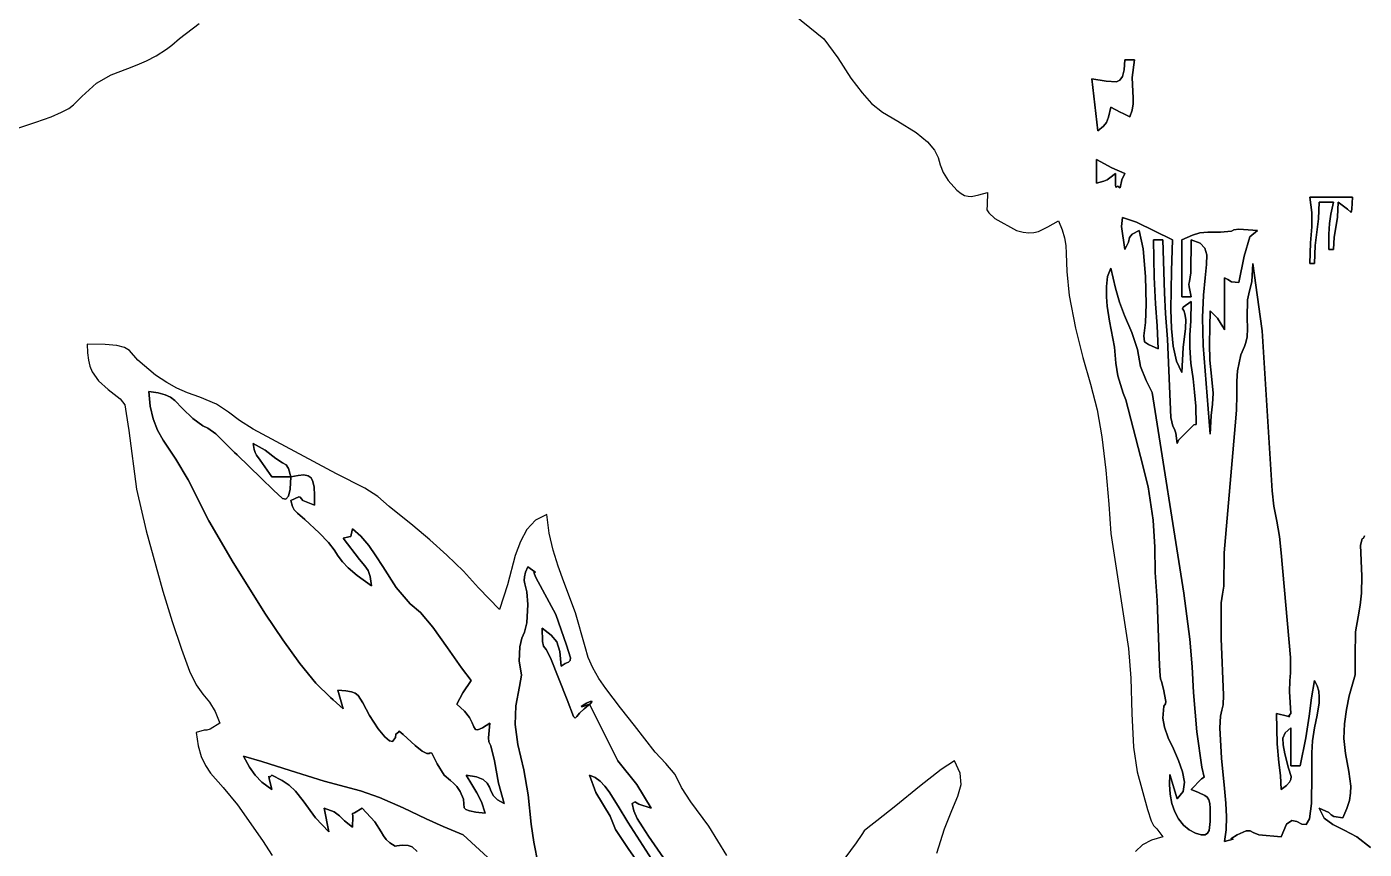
# Model space of a CAD drawing. Extents: x -7.8 to 4, y -2.2 to 5.8.
# Drawn here: x -6.533 to -5.857, y 3.599 to 4.015 of the extents above; entities that cross this region are included whole.
import ezdxf

# ---------------------------------------------------------------- set-up
doc = ezdxf.new("R2010")
doc.units = 0
doc.layers.add('LAYER_1', color=7, linetype='CONTINUOUS')

msp = doc.modelspace()

# ---------------------------------------------------------------- linework, layer by layer
at = {"layer": 'LAYER_1'}
for points in [[(-6.14853, 4.02412), (-6.13012, 4.00898), (-6.12294, 3.99948), (-6.11646, 3.98909), (-6.11072, 3.98165), (-6.10588, 3.97635), (-6.10038, 3.972), (-6.09266, 3.96736), (-6.08341, 3.96165), (-6.07754, 3.95686), (-6.07414, 3.9527), (-6.07231, 3.94893), (-6.07115, 3.94528), (-6.06977, 3.94149), (-6.06725, 3.93728), (-6.06271, 3.93241), (-6.06068, 3.93081), (-6.05883, 3.92982), (-6.05709, 3.92936), (-6.05537, 3.92931), (-6.05173, 3.93006), (-6.04727, 3.93128), (-6.04749, 3.92511), (-6.04754, 3.92248), (-6.04656, 3.92097), (-6.04363, 3.91814), (-6.03261, 3.9121), (-6.02928, 3.91118), (-6.02639, 3.91085), (-6.02381, 3.91103), (-6.02143, 3.91164), (-6.01675, 3.91386), (-6.01133, 3.9169), (-6.00948, 3.91244), (-6.00833, 3.90836), (-6.00771, 3.90443), (-6.00742, 3.90043), (-6.00711, 3.89129), (-6.00595, 3.87915), (-6.00282, 3.86259), (-5.99904, 3.84787), (-5.99517, 3.83435), (-5.99182, 3.82138), (-5.98947, 3.80768), (-5.9875, 3.79086), (-5.98595, 3.77366), (-5.98489, 3.75881), (-5.97597, 3.70064), (-5.97485, 3.68559), (-5.97429, 3.66774), (-5.97346, 3.65072), (-5.97154, 3.63814), (-5.96639, 3.61915), (-5.96455, 3.61337), (-5.9633, 3.61106), (-5.96165, 3.60935), (-5.95861, 3.60537), (-5.96441, 3.60362), (-5.96886, 3.60124), (-5.97237, 3.59793)], [(-6.54834, 3.96026), (-6.52861, 3.96689), (-6.52083, 3.96964), (-6.51549, 3.97185), (-6.51192, 3.97375), (-6.50947, 3.97557), (-6.50535, 3.97987), (-6.49792, 3.98652), (-6.49047, 3.99081), (-6.48195, 3.99408), (-6.47735, 3.99581), (-6.47256, 3.99789), (-6.4676, 4.00049), (-6.4625, 4.00383), (-6.46111, 4.00484), (-6.45976, 4.00588), (-6.45585, 4.00916), (-6.446, 4.01687)], [(-6.17906, 3.5958), (-6.18817, 3.61065), (-6.19727, 3.62311), (-6.20197, 3.63029), (-6.20515, 3.63681), (-6.21002, 3.64245), (-6.21535, 3.64817), (-6.2258, 3.66169), (-6.23283, 3.67055), (-6.24034, 3.68035), (-6.2438, 3.6855), (-6.24682, 3.69076), (-6.2492, 3.69608), (-6.25074, 3.70144), (-6.25555, 3.71867), (-6.26148, 3.73441), (-6.26435, 3.74227), (-6.26689, 3.7504), (-6.26888, 3.75901), (-6.27013, 3.76832), (-6.27579, 3.7655), (-6.28016, 3.76078), (-6.28352, 3.75465), (-6.28611, 3.74762), (-6.29006, 3.73283), (-6.29409, 3.72039), (-6.30476, 3.7313), (-6.31229, 3.7397), (-6.32063, 3.7478), (-6.32932, 3.75553), (-6.33794, 3.76282), (-6.34982, 3.77251), (-6.35558, 3.77746), (-6.36217, 3.78173), (-6.37657, 3.78889), (-6.41861, 3.81156), (-6.42559, 3.81588), (-6.43113, 3.82014), (-6.43715, 3.82414), (-6.4456, 3.8277), (-6.4519, 3.82992), (-6.45725, 3.83232), (-6.46236, 3.83521), (-6.46796, 3.83889), (-6.47687, 3.84654), (-6.48116, 3.85136), (-6.48366, 3.85287), (-6.4875, 3.85387), (-6.49353, 3.85442), (-6.50258, 3.85459), (-6.50243, 3.85021), (-6.50198, 3.8465), (-6.5012, 3.84335), (-6.50009, 3.84063), (-6.49678, 3.83602), (-6.49192, 3.8317), (-6.48585, 3.82683), (-6.48354, 3.82381), (-6.48282, 3.81955), (-6.48156, 3.81091), (-6.47767, 3.78125), (-6.47272, 3.76007), (-6.46424, 3.72969), (-6.45952, 3.71424), (-6.45491, 3.70032), (-6.45075, 3.68919), (-6.44738, 3.68214), (-6.44406, 3.67752), (-6.44074, 3.67337), (-6.43777, 3.66878), (-6.43548, 3.66288), (-6.44038, 3.65981), (-6.44209, 3.65928), (-6.44348, 3.65935), (-6.44746, 3.65809), (-6.4465, 3.65136), (-6.44492, 3.64591), (-6.44279, 3.64141), (-6.44019, 3.63751), (-6.43387, 3.63024), (-6.42657, 3.62147), (-6.41399, 3.6035), (-6.409, 3.5958)], [(-5.85354, 3.59989), (-5.86043, 3.60527), (-5.86697, 3.60876), (-5.87266, 3.61154), (-5.87701, 3.61481), (-5.87953, 3.61975), (-5.87473, 3.61759), (-5.87344, 3.61637), (-5.87219, 3.61565), (-5.86754, 3.61496), (-5.86556, 3.61959), (-5.8643, 3.62367), (-5.86366, 3.6274), (-5.86355, 3.63096), (-5.86448, 3.63839), (-5.86628, 3.64753), (-5.86703, 3.65503), (-5.86673, 3.66243), (-5.86573, 3.66966), (-5.86441, 3.67663), (-5.86128, 3.68724), (-5.86131, 3.69695), (-5.86113, 3.709), (-5.85987, 3.71667), (-5.85887, 3.72248), (-5.8582, 3.7286), (-5.85796, 3.73717), (-5.85867, 3.7529), (-5.85775, 3.75608), (-5.85715, 3.75637), (-5.85656, 3.75757)], [(-6.27443, 3.59147), (-6.27672, 3.60257), (-6.27811, 3.6118), (-6.27963, 3.6265), (-6.28183, 3.6392), (-6.28487, 3.65196), (-6.28617, 3.66222), (-6.28581, 3.67152), (-6.28388, 3.68139), (-6.283, 3.68704), (-6.28348, 3.69033), (-6.28415, 3.69418), (-6.28383, 3.70144), (-6.28383, 3.70144), (-6.28276, 3.70591), (-6.2814, 3.70892), (-6.28022, 3.71353), (-6.27972, 3.72279), (-6.28029, 3.7292), (-6.28125, 3.73328), (-6.28152, 3.73503), (-6.28144, 3.73691), (-6.28089, 3.73914), (-6.27972, 3.74196), (-6.27611, 3.73943), (-6.27593, 3.73925), (-6.27663, 3.73905), (-6.27565, 3.73644), (-6.26551, 3.71783), (-6.2601, 3.70237), (-6.25815, 3.69582), (-6.25834, 3.6945), (-6.25924, 3.69372), (-6.26079, 3.69296), (-6.26294, 3.69164), (-6.2635, 3.69908), (-6.26503, 3.70393), (-6.26791, 3.70742), (-6.27253, 3.71081), (-6.27228, 3.70417), (-6.27174, 3.70176), (-6.27054, 3.70015), (-6.26829, 3.69588), (-6.25976, 3.67469), (-6.25657, 3.66623), (-6.25581, 3.66541), (-6.255, 3.66615), (-6.25365, 3.66789), (-6.25132, 3.6701), (-6.24801, 3.67281), (-6.24726, 3.67387), (-6.2482, 3.67378), (-6.24998, 3.67299), (-6.25177, 3.67199), (-6.25269, 3.67125), (-6.25191, 3.67125), (-6.24856, 3.67247), (-6.23414, 3.64376), (-6.22456, 3.63178), (-6.21741, 3.61975), (-6.22362, 3.62181), (-6.22532, 3.62292), (-6.22546, 3.62304), (-6.227, 3.62215), (-6.22617, 3.61856), (-6.22439, 3.61466), (-6.22182, 3.61039), (-6.21863, 3.60569), (-6.21106, 3.59476)], [(-6.33566, 3.59783), (-6.33828, 3.60028), (-6.34024, 3.60096), (-6.34332, 3.60109), (-6.34604, 3.60074), (-6.34681, 3.60058), (-6.34954, 3.60222), (-6.35142, 3.60395), (-6.35279, 3.60582), (-6.35398, 3.60791), (-6.35715, 3.61299), (-6.36359, 3.61975), (-6.36731, 3.61754), (-6.3684, 3.61711), (-6.36828, 3.61559), (-6.36838, 3.61016), (-6.37248, 3.61341), (-6.37495, 3.61591), (-6.37774, 3.61793), (-6.38276, 3.61975), (-6.38037, 3.60777), (-6.38706, 3.61487), (-6.3933, 3.62359), (-6.3972, 3.62843), (-6.40036, 3.63144), (-6.40394, 3.63376), (-6.40912, 3.63652), (-6.4102, 3.63556), (-6.41076, 3.63594), (-6.41051, 3.63482), (-6.40912, 3.62933), (-6.40912, 3.62933), (-6.41424, 3.63306), (-6.41768, 3.63647), (-6.42043, 3.6405), (-6.4235, 3.64611), (-6.41417, 3.64338), (-6.39998, 3.63885), (-6.38274, 3.63357), (-6.36428, 3.62865), (-6.35471, 3.6253), (-6.34282, 3.62), (-6.33121, 3.61449), (-6.32251, 3.6105), (-6.31237, 3.60627), (-6.28975, 3.58543)], [(-6.07293, 3.59706), (-6.06909, 3.60939), (-6.06534, 3.6187), (-6.06232, 3.62589), (-6.06067, 3.63186), (-6.06104, 3.6375), (-6.06405, 3.64371), (-6.07076, 3.63945), (-6.08171, 3.63075), (-6.09361, 3.62094), (-6.10318, 3.61335), (-6.10787, 3.60987), (-6.10963, 3.60828), (-6.11079, 3.60646), (-6.11372, 3.60233), (-6.12287, 3.59001)], [(-6.21698, 3.59382), (-6.2292, 3.61275), (-6.23406, 3.62087), (-6.23854, 3.62802), (-6.24081, 3.63101), (-6.2432, 3.63349), (-6.24576, 3.63535), (-6.24856, 3.63652), (-6.24535, 3.62775), (-6.23815, 3.61578), (-6.23533, 3.60902), (-6.229, 3.5994), (-6.21848, 3.58448)]]:
    msp.add_lwpolyline(points, dxfattribs=at)
for points in [[(-5.99455, 3.98879), (-5.98724, 3.98764), (-5.98209, 3.98722), (-5.98028, 3.98805), (-5.97897, 3.98998), (-5.97814, 3.99332), (-5.97778, 3.99837), (-5.97298, 3.99837), (-5.97407, 3.98954), (-5.97376, 3.98243), (-5.97358, 3.97923), (-5.97365, 3.97611), (-5.97419, 3.97294), (-5.97538, 3.96962), (-5.9786, 3.97119), (-5.98017, 3.97201), (-5.98496, 3.97441), (-5.98611, 3.96946), (-5.98705, 3.96677), (-5.98859, 3.96491), (-5.99157, 3.96248), (-5.99455, 3.98879)], [(-5.97778, 3.94086), (-5.97931, 3.93769), (-5.98017, 3.93367), (-5.98155, 3.93454), (-5.98226, 3.93387), (-5.98253, 3.9349), (-5.98257, 3.94086), (-5.98548, 3.93877), (-5.98684, 3.93774), (-5.98847, 3.93708), (-5.99215, 3.93607), (-5.99215, 3.94805), (-5.98439, 3.94383), (-5.97778, 3.94086)], [(-5.88432, 3.89533), (-5.88395, 3.90579), (-5.88335, 3.91395), (-5.88322, 3.9212), (-5.88432, 3.92888), (-5.86275, 3.92888), (-5.86307, 3.92286), (-5.86345, 3.9212), (-5.86528, 3.92279), (-5.86994, 3.92648), (-5.87031, 3.9188), (-5.87114, 3.91354), (-5.87196, 3.90876), (-5.87234, 3.90252), (-5.87473, 3.90252), (-5.87468, 3.91024), (-5.87439, 3.91559), (-5.87368, 3.92039), (-5.87234, 3.92648), (-5.87953, 3.92648), (-5.8799, 3.9179), (-5.88072, 3.91124), (-5.88155, 3.90443), (-5.88192, 3.89533), (-5.88432, 3.89533)], [(-5.9634, 3.90731), (-5.96308, 3.88844), (-5.96235, 3.87499), (-5.96154, 3.86392), (-5.961, 3.8522), (-5.96583, 3.85441), (-5.96796, 3.8558), (-5.96822, 3.85871), (-5.96739, 3.86551), (-5.96707, 3.87478), (-5.96744, 3.8888), (-5.96858, 3.90282), (-5.97059, 3.9121), (-5.97413, 3.91025), (-5.97539, 3.90848), (-5.97604, 3.90613), (-5.97778, 3.90252), (-5.97948, 3.91409), (-5.97906, 3.91858), (-5.972, 3.91623), (-5.95381, 3.90731), (-5.95424, 3.89161), (-5.95456, 3.87215), (-5.95422, 3.86243), (-5.95331, 3.85349), (-5.95163, 3.84589), (-5.94902, 3.84021), (-5.94835, 3.85292), (-5.94722, 3.86252), (-5.94705, 3.86709), (-5.94742, 3.86998), (-5.94804, 3.87162), (-5.94859, 3.87244), (-5.94832, 3.87335), (-5.94423, 3.87616), (-5.94448, 3.86627), (-5.94491, 3.85925), (-5.94504, 3.85289), (-5.9444, 3.84499), (-5.94334, 3.83698), (-5.94253, 3.83031), (-5.94201, 3.8232), (-5.94183, 3.81385), (-5.94298, 3.81368), (-5.95065, 3.80601), (-5.95142, 3.80427), (-5.95208, 3.80957), (-5.95278, 3.81149), (-5.95357, 3.81309), (-5.95453, 3.81747), (-5.95632, 3.85704), (-5.95722, 3.87), (-5.95777, 3.8805), (-5.95861, 3.90731), (-5.9634, 3.90731)], [(-5.94902, 3.90731), (-5.94363, 3.90974), (-5.93988, 3.91083), (-5.93579, 3.91116), (-5.9294, 3.9113), (-5.92396, 3.91181), (-5.92273, 3.91246), (-5.92016, 3.91272), (-5.91068, 3.9121), (-5.91459, 3.9089), (-5.91757, 3.8991), (-5.92026, 3.88574), (-5.92391, 3.88608), (-5.92575, 3.88729), (-5.92745, 3.88814), (-5.92745, 3.86178), (-5.9283, 3.86333), (-5.93104, 3.86778), (-5.93464, 3.87137), (-5.93478, 3.86313), (-5.93495, 3.85478), (-5.93482, 3.84646), (-5.93404, 3.83833), (-5.93315, 3.82976), (-5.93347, 3.82426), (-5.93422, 3.81848), (-5.93464, 3.80906), (-5.93826, 3.85383), (-5.93856, 3.86802), (-5.93806, 3.87933), (-5.93724, 3.88815), (-5.93655, 3.89483), (-5.93644, 3.89972), (-5.93738, 3.90319), (-5.93982, 3.9056), (-5.94423, 3.90731), (-5.94454, 3.89069), (-5.9451, 3.88628), (-5.94547, 3.88498), (-5.9453, 3.8835), (-5.94423, 3.87856), (-5.94902, 3.87856), (-5.94902, 3.90731)], [(-5.95142, 3.62454), (-5.94841, 3.62828), (-5.94766, 3.63294), (-5.94861, 3.63826), (-5.95067, 3.64397), (-5.95328, 3.6498), (-5.95586, 3.65547), (-5.95782, 3.66072), (-5.95861, 3.66528), (-5.95814, 3.67139), (-5.95734, 3.67261), (-5.9571, 3.67387), (-5.95832, 3.68009), (-5.95931, 3.68397), (-5.95978, 3.68521), (-5.96002, 3.68685), (-5.96033, 3.69192), (-5.9614, 3.7249), (-5.96241, 3.73913), (-5.96274, 3.75191), (-5.96356, 3.76556), (-5.96606, 3.78244), (-5.96988, 3.79779), (-5.97741, 3.82636), (-5.97872, 3.82985), (-5.98144, 3.83849), (-5.98233, 3.84502), (-5.98312, 3.85304), (-5.98554, 3.86619), (-5.98676, 3.87372), (-5.9871, 3.87848), (-5.98718, 3.88369), (-5.98659, 3.88872), (-5.98496, 3.89293), (-5.98254, 3.88291), (-5.98046, 3.87577), (-5.97798, 3.8691), (-5.9743, 3.86046), (-5.97146, 3.85192), (-5.96991, 3.84329), (-5.96712, 3.83611), (-5.96396, 3.83007), (-5.94796, 3.72865), (-5.94496, 3.70531), (-5.94385, 3.69131), (-5.94317, 3.67842), (-5.94145, 3.65846), (-5.93889, 3.64061), (-5.93767, 3.6355), (-5.93903, 3.63459), (-5.94423, 3.62933), (-5.9405, 3.62771), (-5.93745, 3.6263), (-5.93628, 3.62534), (-5.9354, 3.62402), (-5.93484, 3.6222), (-5.93464, 3.61975), (-5.9346, 3.61302), (-5.93514, 3.60848), (-5.93595, 3.60711), (-5.93729, 3.60642), (-5.93928, 3.60641), (-5.94204, 3.60715), (-5.94537, 3.60881), (-5.94824, 3.61124), (-5.95066, 3.61435), (-5.95259, 3.61805), (-5.95402, 3.62224), (-5.95493, 3.62684), (-5.95531, 3.63175), (-5.95513, 3.63688), (-5.95142, 3.62454)], [(-5.8987, 3.60537), (-5.91008, 3.60635), (-5.91289, 3.60744), (-5.91443, 3.60838), (-5.91655, 3.60831), (-5.92104, 3.60635), (-5.92426, 3.60431), (-5.92346, 3.60406), (-5.92304, 3.60411), (-5.92745, 3.60297), (-5.92656, 3.6089), (-5.92636, 3.61541), (-5.92669, 3.62239), (-5.92735, 3.62974), (-5.92899, 3.64506), (-5.92985, 3.66049), (-5.9295, 3.66645), (-5.92877, 3.66945), (-5.92809, 3.6721), (-5.92793, 3.67704), (-5.92913, 3.70566), (-5.9291, 3.72375), (-5.92843, 3.72813), (-5.92772, 3.73213), (-5.92754, 3.74908), (-5.92198, 3.8132), (-5.92133, 3.82109), (-5.92118, 3.82893), (-5.92115, 3.83587), (-5.92088, 3.84109), (-5.91917, 3.8491), (-5.91733, 3.85337), (-5.91657, 3.85546), (-5.91603, 3.85825), (-5.91579, 3.86229), (-5.91593, 3.86812), (-5.91585, 3.87697), (-5.91483, 3.8815), (-5.91365, 3.88613), (-5.91307, 3.89533), (-5.90857, 3.86256), (-5.90832, 3.8613), (-5.90338, 3.78042), (-5.90241, 3.77267), (-5.90099, 3.76505), (-5.89961, 3.75727), (-5.89873, 3.74906), (-5.89414, 3.69605), (-5.89407, 3.68837), (-5.89443, 3.68418), (-5.89458, 3.67883), (-5.89391, 3.66768), (-5.89487, 3.6666), (-5.89449, 3.66603), (-5.89561, 3.66629), (-5.90109, 3.66768), (-5.90076, 3.65234), (-5.89999, 3.64295), (-5.89917, 3.63634), (-5.8987, 3.62933), (-5.89613, 3.63134), (-5.89457, 3.63294), (-5.89384, 3.63436), (-5.89379, 3.63585), (-5.89503, 3.63999), (-5.89695, 3.64726), (-5.89776, 3.65183), (-5.89785, 3.65518), (-5.89672, 3.65788), (-5.89391, 3.66049), (-5.89391, 3.64131), (-5.88911, 3.64131), (-5.88629, 3.65533), (-5.8847, 3.66641), (-5.88351, 3.67572), (-5.88192, 3.68445), (-5.88057, 3.68175), (-5.87981, 3.67894), (-5.87953, 3.67603), (-5.87964, 3.67304), (-5.88061, 3.66685), (-5.88193, 3.66048), (-5.8829, 3.65382), (-5.8833, 3.64775), (-5.88335, 3.64207), (-5.88328, 3.63657), (-5.8835, 3.62219), (-5.88452, 3.61449), (-5.88618, 3.61163), (-5.88833, 3.61176), (-5.89081, 3.61304), (-5.89346, 3.61363), (-5.89615, 3.61169), (-5.8987, 3.60537)], [(-6.39954, 3.78749), (-6.39582, 3.78818), (-6.39296, 3.78839), (-6.39085, 3.78802), (-6.38937, 3.78693), (-6.38841, 3.78501), (-6.38786, 3.78215), (-6.38761, 3.77822), (-6.38756, 3.77311), (-6.39357, 3.7755), (-6.39487, 3.77708), (-6.3955, 3.77728), (-6.39954, 3.77551), (-6.39874, 3.77239), (-6.39796, 3.7707), (-6.39621, 3.76899), (-6.39246, 3.76581), (-6.38524, 3.75919), (-6.38059, 3.75422), (-6.37765, 3.75044), (-6.37559, 3.74735), (-6.37353, 3.74448), (-6.37061, 3.74135), (-6.36599, 3.73747), (-6.3588, 3.73238), (-6.35942, 3.73702), (-6.36047, 3.74001), (-6.36218, 3.74248), (-6.36478, 3.74557), (-6.37317, 3.75634), (-6.37026, 3.75711), (-6.36927, 3.7572), (-6.36903, 3.75806), (-6.36838, 3.76113), (-6.36414, 3.75737), (-6.36022, 3.75273), (-6.35654, 3.74753), (-6.35303, 3.74204), (-6.34624, 3.73141), (-6.33926, 3.72316), (-6.33395, 3.71888), (-6.32783, 3.71137), (-6.32032, 3.70094), (-6.31326, 3.69087), (-6.30847, 3.68445), (-6.31268, 3.67819), (-6.31566, 3.67247), (-6.3117, 3.66896), (-6.30928, 3.66574), (-6.30791, 3.66301), (-6.30707, 3.66093), (-6.30626, 3.6597), (-6.30496, 3.65949), (-6.30267, 3.66049), (-6.29889, 3.66288), (-6.29956, 3.65537), (-6.29948, 3.65334), (-6.29851, 3.65133), (-6.29653, 3.64384), (-6.29462, 3.63241), (-6.2917, 3.62215), (-6.29503, 3.624), (-6.29701, 3.62609), (-6.29819, 3.6283), (-6.2991, 3.63049), (-6.30029, 3.63254), (-6.30229, 3.63431), (-6.30563, 3.63569), (-6.31087, 3.63652), (-6.30812, 3.63183), (-6.30546, 3.62755), (-6.30311, 3.62296), (-6.30128, 3.61735), (-6.30609, 3.61787), (-6.30926, 3.61847), (-6.31111, 3.61917), (-6.31197, 3.61998), (-6.31209, 3.62194), (-6.31228, 3.62444), (-6.31402, 3.62819), (-6.31567, 3.63074), (-6.31726, 3.63248), (-6.31883, 3.63377), (-6.32205, 3.63658), (-6.3256, 3.64224), (-6.32825, 3.64769), (-6.32905, 3.64787), (-6.32966, 3.64747), (-6.33089, 3.64754), (-6.3331, 3.64869), (-6.33666, 3.65149), (-6.34277, 3.65703), (-6.34477, 3.65878), (-6.34515, 3.65831), (-6.34641, 3.65719), (-6.34671, 3.65553), (-6.34817, 3.65362), (-6.34973, 3.65395), (-6.35207, 3.65587), (-6.35536, 3.65994), (-6.35975, 3.6667), (-6.36325, 3.67314), (-6.36555, 3.67686), (-6.36697, 3.67797), (-6.36897, 3.67872), (-6.37184, 3.67921), (-6.37587, 3.67956), (-6.37317, 3.67007), (-6.3782, 3.67464), (-6.37949, 3.67574), (-6.38686, 3.68306), (-6.39503, 3.69309), (-6.40365, 3.705), (-6.41237, 3.71802), (-6.42866, 3.74417), (-6.44106, 3.76514), (-6.45142, 3.78593), (-6.45777, 3.79642), (-6.46417, 3.806), (-6.46694, 3.8111), (-6.4692, 3.81673), (-6.47075, 3.82316), (-6.47143, 3.83063), (-6.46669, 3.82999), (-6.46311, 3.829), (-6.46038, 3.82767), (-6.45821, 3.82604), (-6.45436, 3.82194), (-6.44919, 3.81692), (-6.44404, 3.81327), (-6.44151, 3.81215), (-6.43752, 3.80913), (-6.428, 3.79976), (-6.4268, 3.79858), (-6.41459, 3.78678), (-6.40839, 3.78074), (-6.40376, 3.77655), (-6.40206, 3.77622), (-6.40078, 3.77765), (-6.39993, 3.78126), (-6.39954, 3.78749)], [(-6.39954, 3.78749), (-6.40912, 3.78749), (-6.4151, 3.79589), (-6.4169, 3.7984), (-6.41769, 3.79977), (-6.41807, 3.80129), (-6.4187, 3.80427), (-6.41257, 3.80094), (-6.40715, 3.79666), (-6.40372, 3.79458), (-6.40189, 3.79353), (-6.40079, 3.79174), (-6.39954, 3.78749)]]:
    msp.add_lwpolyline(points, close=True, dxfattribs=at)
at = {"layer": 'LAYER_1', "color": 7}
for points in [[(-5.99455, 3.98879), (-5.99157, 3.96248), (-5.98859, 3.96491), (-5.98705, 3.96677), (-5.98611, 3.96946), (-5.98496, 3.97441), (-5.98017, 3.97201), (-5.9786, 3.97119), (-5.97538, 3.96962), (-5.97419, 3.97294), (-5.97365, 3.97611), (-5.97358, 3.97923), (-5.97376, 3.98243), (-5.97407, 3.98954), (-5.97298, 3.99837), (-5.97778, 3.99837), (-5.97814, 3.99332), (-5.97897, 3.98998), (-5.98028, 3.98805), (-5.98209, 3.98722), (-5.98724, 3.98764), (-5.99455, 3.98879)], [(-5.99215, 3.93607), (-5.98847, 3.93708), (-5.98684, 3.93774), (-5.98548, 3.93877), (-5.98257, 3.94086), (-5.98253, 3.9349), (-5.98226, 3.93387), (-5.98155, 3.93454), (-5.98017, 3.93367), (-5.97931, 3.93769), (-5.97778, 3.94086), (-5.98439, 3.94383), (-5.99215, 3.94805), (-5.99215, 3.93607)], [(-5.88432, 3.89533), (-5.88192, 3.89533), (-5.88155, 3.90443), (-5.88072, 3.91124), (-5.8799, 3.9179), (-5.87953, 3.92648), (-5.87234, 3.92648), (-5.87368, 3.92039), (-5.87439, 3.91559), (-5.87468, 3.91024), (-5.87473, 3.90252), (-5.87234, 3.90252), (-5.87196, 3.90876), (-5.87114, 3.91354), (-5.87031, 3.9188), (-5.86994, 3.92648), (-5.86528, 3.92279), (-5.86345, 3.9212), (-5.86307, 3.92286), (-5.86275, 3.92888), (-5.88432, 3.92888), (-5.88322, 3.9212), (-5.88335, 3.91395), (-5.88395, 3.90579), (-5.88432, 3.89533)], [(-5.97778, 3.90252), (-5.97604, 3.90613), (-5.97539, 3.90848), (-5.97413, 3.91025), (-5.97059, 3.9121), (-5.96858, 3.90282), (-5.96744, 3.8888), (-5.96707, 3.87478), (-5.96739, 3.86551), (-5.96822, 3.85871), (-5.96796, 3.8558), (-5.96583, 3.85441), (-5.961, 3.8522), (-5.96154, 3.86392), (-5.96235, 3.87499), (-5.96308, 3.88844), (-5.9634, 3.90731), (-5.95861, 3.90731), (-5.95777, 3.8805), (-5.95722, 3.87), (-5.95632, 3.85704), (-5.95453, 3.81747), (-5.95357, 3.81309), (-5.95278, 3.81149), (-5.95208, 3.80957), (-5.95142, 3.80427), (-5.95065, 3.80601), (-5.94298, 3.81368), (-5.94183, 3.81385), (-5.94201, 3.8232), (-5.94253, 3.83031), (-5.94334, 3.83698), (-5.9444, 3.84499), (-5.94504, 3.85289), (-5.94491, 3.85925), (-5.94448, 3.86627), (-5.94423, 3.87616), (-5.94832, 3.87335), (-5.94859, 3.87244), (-5.94804, 3.87162), (-5.94742, 3.86998), (-5.94705, 3.86709), (-5.94722, 3.86252), (-5.94835, 3.85292), (-5.94902, 3.84021), (-5.95163, 3.84589), (-5.95331, 3.85349), (-5.95422, 3.86243), (-5.95456, 3.87215), (-5.95424, 3.89161), (-5.95381, 3.90731), (-5.972, 3.91623), (-5.97906, 3.91858), (-5.97948, 3.91409), (-5.97778, 3.90252)], [(-5.94902, 3.90731), (-5.94902, 3.87856), (-5.94423, 3.87856), (-5.9453, 3.8835), (-5.94547, 3.88498), (-5.9451, 3.88628), (-5.94454, 3.89069), (-5.94423, 3.90731), (-5.93982, 3.9056), (-5.93738, 3.90319), (-5.93644, 3.89972), (-5.93655, 3.89483), (-5.93724, 3.88815), (-5.93806, 3.87933), (-5.93856, 3.86802), (-5.93826, 3.85383), (-5.93464, 3.80906), (-5.93422, 3.81848), (-5.93347, 3.82426), (-5.93315, 3.82976), (-5.93404, 3.83833), (-5.93482, 3.84646), (-5.93495, 3.85478), (-5.93478, 3.86313), (-5.93464, 3.87137), (-5.93104, 3.86778), (-5.9283, 3.86333), (-5.92745, 3.86178), (-5.92745, 3.88814), (-5.92575, 3.88729), (-5.92391, 3.88608), (-5.92026, 3.88574), (-5.91757, 3.8991), (-5.91459, 3.9089), (-5.91068, 3.9121), (-5.92016, 3.91272), (-5.92273, 3.91246), (-5.92396, 3.91181), (-5.9294, 3.9113), (-5.93579, 3.91116), (-5.93988, 3.91083), (-5.94363, 3.90974), (-5.94902, 3.90731)], [(-5.95861, 3.66528), (-5.95782, 3.66072), (-5.95586, 3.65547), (-5.95328, 3.6498), (-5.95067, 3.64397), (-5.94861, 3.63826), (-5.94766, 3.63294), (-5.94841, 3.62828), (-5.95142, 3.62454), (-5.95513, 3.63688), (-5.95531, 3.63175), (-5.95493, 3.62684), (-5.95402, 3.62224), (-5.95259, 3.61805), (-5.95066, 3.61435), (-5.94824, 3.61124), (-5.94537, 3.60881), (-5.94204, 3.60715), (-5.93928, 3.60641), (-5.93729, 3.60642), (-5.93595, 3.60711), (-5.93514, 3.60848), (-5.9346, 3.61302), (-5.93464, 3.61975), (-5.93484, 3.6222), (-5.9354, 3.62402), (-5.93628, 3.62534), (-5.93745, 3.6263), (-5.9405, 3.62771), (-5.94423, 3.62933), (-5.93903, 3.63459), (-5.93767, 3.6355), (-5.93889, 3.64061), (-5.94145, 3.65846), (-5.94317, 3.67842), (-5.94385, 3.69131), (-5.94496, 3.70531), (-5.94796, 3.72865), (-5.96396, 3.83007), (-5.96712, 3.83611), (-5.96991, 3.84329), (-5.97146, 3.85192), (-5.9743, 3.86046), (-5.97798, 3.8691), (-5.98046, 3.87577), (-5.98254, 3.88291), (-5.98496, 3.89293), (-5.98659, 3.88872), (-5.98718, 3.88369), (-5.9871, 3.87848), (-5.98676, 3.87372), (-5.98554, 3.86619), (-5.98312, 3.85304), (-5.98233, 3.84502), (-5.98144, 3.83849), (-5.97872, 3.82985), (-5.97741, 3.82636), (-5.96988, 3.79779), (-5.96606, 3.78244), (-5.96356, 3.76556), (-5.96274, 3.75191), (-5.96241, 3.73913), (-5.9614, 3.7249), (-5.96033, 3.69192), (-5.96002, 3.68685), (-5.95978, 3.68521), (-5.95931, 3.68397), (-5.95832, 3.68009), (-5.9571, 3.67387), (-5.95734, 3.67261), (-5.95814, 3.67139), (-5.95861, 3.66528)], [(-5.92985, 3.66049), (-5.92899, 3.64506), (-5.92735, 3.62974), (-5.92669, 3.62239), (-5.92636, 3.61541), (-5.92656, 3.6089), (-5.92745, 3.60297), (-5.92304, 3.60411), (-5.92346, 3.60406), (-5.92426, 3.60431), (-5.92104, 3.60635), (-5.91655, 3.60831), (-5.91443, 3.60838), (-5.91289, 3.60744), (-5.91008, 3.60635), (-5.8987, 3.60537), (-5.89615, 3.61169), (-5.89346, 3.61363), (-5.89081, 3.61304), (-5.88833, 3.61176), (-5.88618, 3.61163), (-5.88452, 3.61449), (-5.8835, 3.62219), (-5.88328, 3.63657), (-5.88335, 3.64207), (-5.8833, 3.64775), (-5.8829, 3.65382), (-5.88193, 3.66048), (-5.88061, 3.66685), (-5.87964, 3.67304), (-5.87953, 3.67603), (-5.87981, 3.67894), (-5.88057, 3.68175), (-5.88192, 3.68445), (-5.88351, 3.67572), (-5.8847, 3.66641), (-5.88629, 3.65533), (-5.88911, 3.64131), (-5.89391, 3.64131), (-5.89391, 3.66049), (-5.89672, 3.65788), (-5.89785, 3.65518), (-5.89776, 3.65183), (-5.89695, 3.64726), (-5.89503, 3.63999), (-5.89379, 3.63585), (-5.89384, 3.63436), (-5.89457, 3.63294), (-5.89613, 3.63134), (-5.8987, 3.62933), (-5.89917, 3.63634), (-5.89999, 3.64295), (-5.90076, 3.65234), (-5.90109, 3.66768), (-5.89561, 3.66629), (-5.89449, 3.66603), (-5.89487, 3.6666), (-5.89391, 3.66768), (-5.89458, 3.67883), (-5.89443, 3.68418), (-5.89407, 3.68837), (-5.89414, 3.69605), (-5.89873, 3.74906), (-5.89961, 3.75727), (-5.90099, 3.76505), (-5.90241, 3.77267), (-5.90338, 3.78042), (-5.90832, 3.8613), (-5.90857, 3.86256), (-5.91307, 3.89533), (-5.91365, 3.88613), (-5.91483, 3.8815), (-5.91585, 3.87697), (-5.91593, 3.86812), (-5.91579, 3.86229), (-5.91603, 3.85825), (-5.91657, 3.85546), (-5.91733, 3.85337), (-5.91917, 3.8491), (-5.92088, 3.84109), (-5.92115, 3.83587), (-5.92118, 3.82893), (-5.92133, 3.82109), (-5.92198, 3.8132), (-5.92754, 3.74908), (-5.92772, 3.73213), (-5.92843, 3.72813), (-5.9291, 3.72375), (-5.92913, 3.70566), (-5.92793, 3.67704), (-5.92809, 3.6721), (-5.92877, 3.66945), (-5.9295, 3.66645), (-5.92985, 3.66049)], [(-6.39954, 3.78749), (-6.39993, 3.78126), (-6.40078, 3.77765), (-6.40206, 3.77622), (-6.40376, 3.77655), (-6.40839, 3.78074), (-6.41459, 3.78678), (-6.4268, 3.79858), (-6.428, 3.79976), (-6.43752, 3.80913), (-6.44151, 3.81215), (-6.44404, 3.81327), (-6.44919, 3.81692), (-6.45436, 3.82194), (-6.45821, 3.82604), (-6.46038, 3.82767), (-6.46311, 3.829), (-6.46669, 3.82999), (-6.47143, 3.83063), (-6.47075, 3.82316), (-6.4692, 3.81673), (-6.46694, 3.8111), (-6.46417, 3.806), (-6.45777, 3.79642), (-6.45142, 3.78593), (-6.44106, 3.76514), (-6.42866, 3.74417), (-6.41237, 3.71802), (-6.40365, 3.705), (-6.39503, 3.69309), (-6.38686, 3.68306), (-6.37949, 3.67574), (-6.3782, 3.67464), (-6.37317, 3.67007), (-6.37587, 3.67956), (-6.37184, 3.67921), (-6.36897, 3.67872), (-6.36697, 3.67797), (-6.36555, 3.67686), (-6.36325, 3.67314), (-6.35975, 3.6667), (-6.35536, 3.65994), (-6.35207, 3.65587), (-6.34973, 3.65395), (-6.34817, 3.65362), (-6.34671, 3.65553), (-6.34641, 3.65719), (-6.34515, 3.65831), (-6.34477, 3.65878), (-6.34277, 3.65703), (-6.33666, 3.65149), (-6.3331, 3.64869), (-6.33089, 3.64754), (-6.32966, 3.64747), (-6.32905, 3.64787), (-6.32825, 3.64769), (-6.3256, 3.64224), (-6.32205, 3.63658), (-6.31883, 3.63377), (-6.31726, 3.63248), (-6.31567, 3.63074), (-6.31402, 3.62819), (-6.31228, 3.62444), (-6.31209, 3.62194), (-6.31197, 3.61998), (-6.31111, 3.61917), (-6.30926, 3.61847), (-6.30609, 3.61787), (-6.30128, 3.61735), (-6.30311, 3.62296), (-6.30546, 3.62755), (-6.30812, 3.63183), (-6.31087, 3.63652), (-6.30563, 3.63569), (-6.30229, 3.63431), (-6.30029, 3.63254), (-6.2991, 3.63049), (-6.29819, 3.6283), (-6.29701, 3.62609), (-6.29503, 3.624), (-6.2917, 3.62215), (-6.29462, 3.63241), (-6.29653, 3.64384), (-6.29851, 3.65133), (-6.29948, 3.65334), (-6.29956, 3.65537), (-6.29889, 3.66288), (-6.30267, 3.66049), (-6.30496, 3.65949), (-6.30626, 3.6597), (-6.30707, 3.66093), (-6.30791, 3.66301), (-6.30928, 3.66574), (-6.3117, 3.66896), (-6.31566, 3.67247), (-6.31268, 3.67819), (-6.30847, 3.68445), (-6.31326, 3.69087), (-6.32032, 3.70094), (-6.32783, 3.71137), (-6.33395, 3.71888), (-6.33926, 3.72316), (-6.34624, 3.73141), (-6.35303, 3.74204), (-6.35654, 3.74753), (-6.36022, 3.75273), (-6.36414, 3.75737), (-6.36838, 3.76113), (-6.36903, 3.75806), (-6.36927, 3.7572), (-6.37026, 3.75711), (-6.37317, 3.75634), (-6.36478, 3.74557), (-6.36218, 3.74248), (-6.36047, 3.74001), (-6.35942, 3.73702), (-6.3588, 3.73238), (-6.36599, 3.73747), (-6.37061, 3.74135), (-6.37353, 3.74448), (-6.37559, 3.74735), (-6.37765, 3.75044), (-6.38059, 3.75422), (-6.38524, 3.75919), (-6.39246, 3.76581), (-6.39621, 3.76899), (-6.39796, 3.7707), (-6.39874, 3.77239), (-6.39954, 3.77551), (-6.3955, 3.77728), (-6.39487, 3.77708), (-6.39357, 3.7755), (-6.38756, 3.77311), (-6.38761, 3.77822), (-6.38786, 3.78215), (-6.38841, 3.78501), (-6.38937, 3.78693), (-6.39085, 3.78802), (-6.39296, 3.78839), (-6.39582, 3.78818), (-6.39954, 3.78749)], [(-6.39954, 3.78749), (-6.40079, 3.79174), (-6.40189, 3.79353), (-6.40372, 3.79458), (-6.40715, 3.79666), (-6.41257, 3.80094), (-6.4187, 3.80427), (-6.41807, 3.80129), (-6.41769, 3.79977), (-6.4169, 3.7984), (-6.4151, 3.79589), (-6.40912, 3.78749), (-6.39954, 3.78749)]]:
    msp.add_lwpolyline(points, close=True, dxfattribs=at)
for points in [[(-5.85656, 3.75757), (-5.85715, 3.75637), (-5.85775, 3.75608), (-5.85867, 3.7529), (-5.85796, 3.73717), (-5.8582, 3.7286), (-5.85887, 3.72248), (-5.85987, 3.71667), (-5.86113, 3.709), (-5.86131, 3.69695), (-5.86128, 3.68724), (-5.86441, 3.67663), (-5.86573, 3.66966), (-5.86673, 3.66243), (-5.86703, 3.65503), (-5.86628, 3.64753), (-5.86448, 3.63839), (-5.86355, 3.63096), (-5.86366, 3.6274), (-5.8643, 3.62367), (-5.86556, 3.61959), (-5.86754, 3.61496), (-5.87219, 3.61565), (-5.87344, 3.61637), (-5.87473, 3.61759), (-5.87953, 3.61975), (-5.87701, 3.61481), (-5.87266, 3.61154), (-5.86697, 3.60876), (-5.86043, 3.60527), (-5.85354, 3.59989)], [(-6.21106, 3.59476), (-6.21863, 3.60569), (-6.22182, 3.61039), (-6.22439, 3.61466), (-6.22617, 3.61856), (-6.227, 3.62215), (-6.22546, 3.62304), (-6.22532, 3.62292), (-6.22362, 3.62181), (-6.21741, 3.61975), (-6.22456, 3.63178), (-6.23414, 3.64376), (-6.24856, 3.67247), (-6.25191, 3.67125), (-6.25269, 3.67125), (-6.25177, 3.67199), (-6.24998, 3.67299), (-6.2482, 3.67378), (-6.24726, 3.67387), (-6.24801, 3.67281), (-6.25132, 3.6701), (-6.25365, 3.66789), (-6.255, 3.66615), (-6.25581, 3.66541), (-6.25657, 3.66623), (-6.25976, 3.67469), (-6.26829, 3.69588), (-6.27054, 3.70015), (-6.27174, 3.70176), (-6.27228, 3.70417), (-6.27253, 3.71081), (-6.26791, 3.70742), (-6.26503, 3.70393), (-6.2635, 3.69908), (-6.26294, 3.69164), (-6.26079, 3.69296), (-6.25924, 3.69372), (-6.25834, 3.6945), (-6.25815, 3.69582), (-6.2601, 3.70237), (-6.26551, 3.71783), (-6.27565, 3.73644), (-6.27663, 3.73905), (-6.27593, 3.73925), (-6.27611, 3.73943), (-6.27972, 3.74196), (-6.28089, 3.73914), (-6.28144, 3.73691), (-6.28152, 3.73503), (-6.28125, 3.73328), (-6.28029, 3.7292), (-6.27972, 3.72279), (-6.27972, 3.72279), (-6.28022, 3.71353), (-6.2814, 3.70892), (-6.28276, 3.70591), (-6.28383, 3.70144), (-6.28415, 3.69418), (-6.28348, 3.69033), (-6.283, 3.68704), (-6.28388, 3.68139), (-6.28581, 3.67152), (-6.28617, 3.66222), (-6.28487, 3.65196), (-6.28183, 3.6392), (-6.27963, 3.6265), (-6.27811, 3.6118), (-6.27672, 3.60257), (-6.27443, 3.59147)], [(-6.28975, 3.58543), (-6.31237, 3.60627), (-6.32251, 3.6105), (-6.33121, 3.61449), (-6.34282, 3.62), (-6.35471, 3.6253), (-6.36428, 3.62865), (-6.38274, 3.63357), (-6.39998, 3.63885), (-6.41417, 3.64338), (-6.4235, 3.64611), (-6.42043, 3.6405), (-6.41768, 3.63647), (-6.41424, 3.63306), (-6.40912, 3.62933), (-6.40912, 3.62933), (-6.41051, 3.63482), (-6.41076, 3.63594), (-6.4102, 3.63556), (-6.40912, 3.63652), (-6.40394, 3.63376), (-6.40036, 3.63144), (-6.3972, 3.62843), (-6.3933, 3.62359), (-6.38706, 3.61487), (-6.38037, 3.60777), (-6.38276, 3.61975), (-6.37774, 3.61793), (-6.37495, 3.61591), (-6.37248, 3.61341), (-6.36838, 3.61016), (-6.36828, 3.61559), (-6.3684, 3.61711), (-6.36731, 3.61754), (-6.36359, 3.61975), (-6.35715, 3.61299), (-6.35398, 3.60791), (-6.35279, 3.60582), (-6.35142, 3.60395), (-6.34954, 3.60222), (-6.34681, 3.60058), (-6.34604, 3.60074), (-6.34332, 3.60109), (-6.34024, 3.60096), (-6.33828, 3.60028), (-6.33566, 3.59783)], [(-6.21848, 3.58448), (-6.229, 3.5994), (-6.23533, 3.60902), (-6.23815, 3.61578), (-6.24535, 3.62775), (-6.24856, 3.63652), (-6.24576, 3.63535), (-6.2432, 3.63349), (-6.24081, 3.63101), (-6.23854, 3.62802), (-6.23406, 3.62087), (-6.2292, 3.61275), (-6.21698, 3.59382)]]:
    msp.add_lwpolyline(points, dxfattribs=at)

doc.saveas('drawing.dxf')
